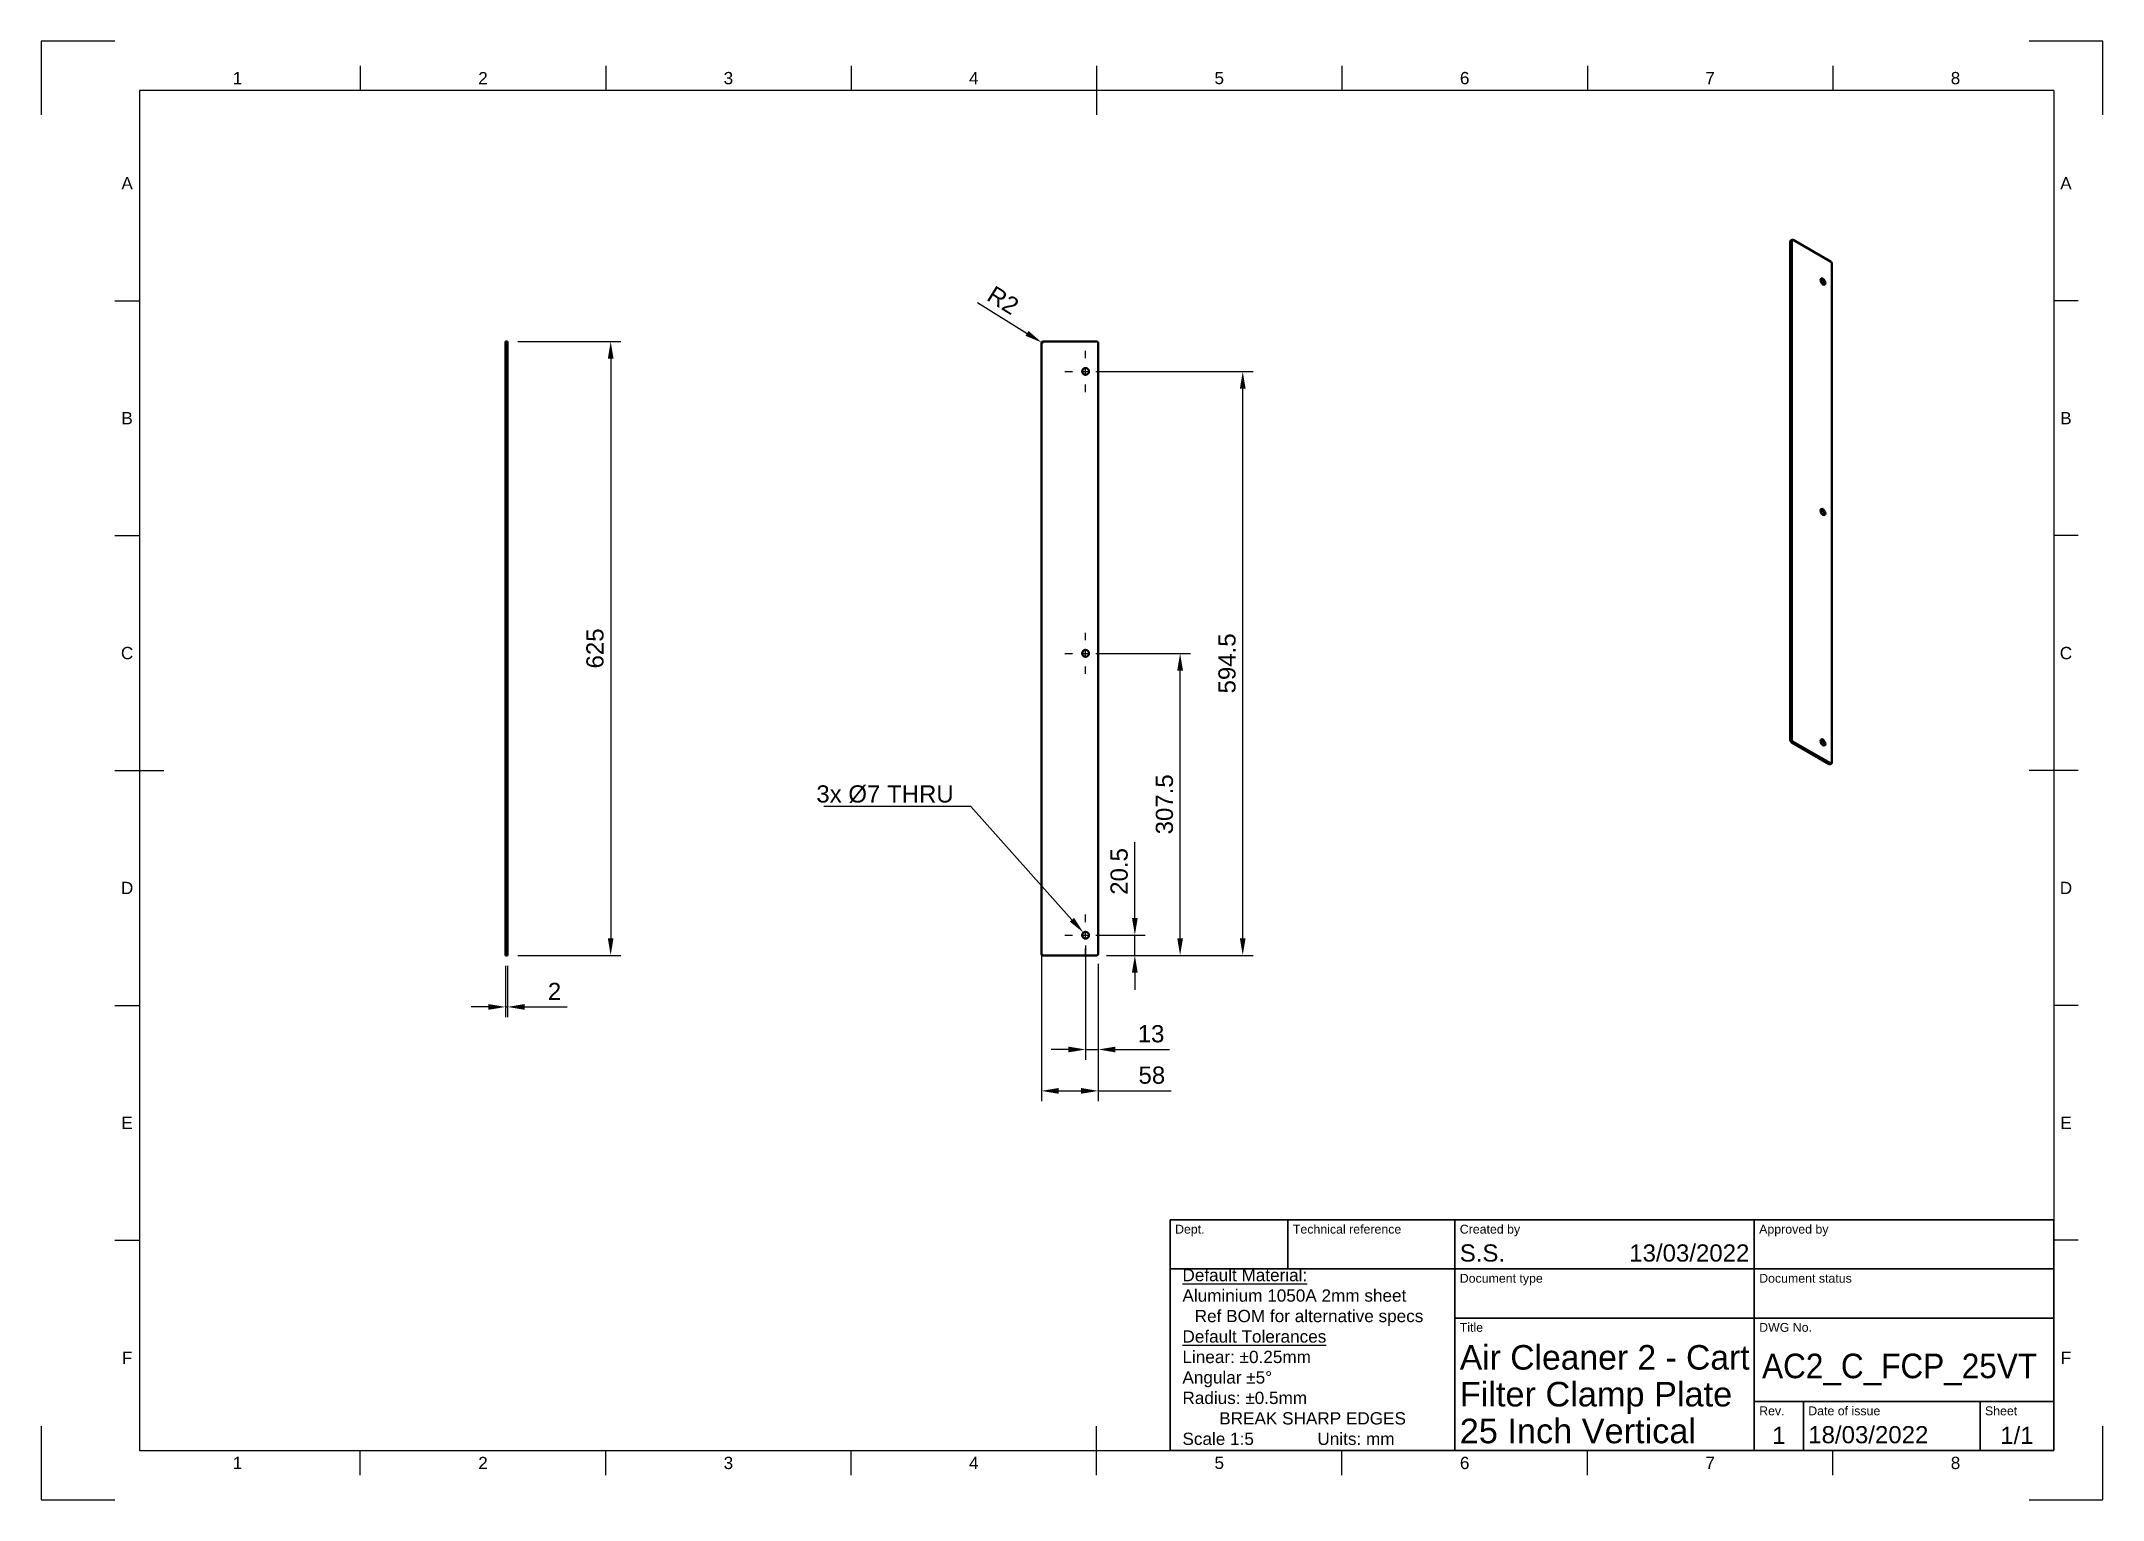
# Model space of a CAD drawing. Header units: millimetres. Extents: x 0 to 420, y 0 to 297.
import ezdxf
from ezdxf import colors
from ezdxf.entities.mleader import LeaderData, LeaderLine
from ezdxf.enums import TextEntityAlignment as Align
from ezdxf.math import Vec2, Vec3

# ---------------------------------------------------------------- set-up
doc = ezdxf.new("R2010")
doc.units = ezdxf.units.MM
doc.header["$LTSCALE"] = 0.75
doc.linetypes.add('CENTER2', pattern=[28.575, 19.05, -3.175, 3.175, -3.175])
for name, color, linetype, lineweight in [('Annotations', 7, 'Continuous', 25), ('Border', 7, 'Continuous', 25), ('Center Lines', 7, 'CENTER2', 25), ('Dimensions', 7, 'Continuous', 25), ('TitleBlock', 7, 'Continuous', 35), ('Visible', 7, 'Continuous', 50), ('Visible Narrow', 7, 'Continuous', 25)]:
    doc.layers.add(name, color=color, linetype=linetype, lineweight=lineweight)
doc.styles.add('FusionTitle', font='arial.ttf')
doc.styles.get("Standard").update_dxf_attribs({"font": 'arial.ttf'})
doc.dimstyles.new('ISO-25', dxfattribs={"dimtxt": 3.5, "dimasz": 3.5, "dimexe": 2.1, "dimexo": 2.1, "dimgap": 1.4, "dimtad": 1, "dimzin": 12, "dimdsep": 46, "dimtxsty": 'Standard', "dimcen": 0, "dimclrd": 256, "dimclre": 256, "dimclrt": 256, "dimazin": 3, "dimtp": 0.1, "dimtm": 0.1, "dimtfac": 0.714286, "dimtmove": 0, "dimatfit": 3, "dimfxl": 1, "dimtzin": 12, "dimarcsym": 0})

# ---------------------------------------------------------------- blocks, each defined once
blk = doc.blocks.new('ISO_A3_SHEET')
at = {"layer": 'Border'}
for p, q in [((65, 292), (65, 287)), ((115, 292), (115, 287)), ((165, 292), (165, 287)), ((215, 292), (215, 282)), ((265, 292), (265, 287)), ((315, 292), (315, 287)), ((365, 292), (365, 287)), ((410, 287), (20, 287)), ((20, 287), (20, 10)), ((410, 287), (410, 10)), ((15, 244.16666), (20, 244.16666)), ((415, 244.16666), (410, 244.16666)), ((15, 196.33333), (20, 196.33333)), ((415, 196.33333), (410, 196.33333)), ((15, 148.5), (25, 148.5)), ((415, 148.5), (405, 148.5)), ((15, 100.66667), (20, 100.66667)), ((415, 100.66667), (410, 100.66667)), ((15, 52.83334), (20, 52.83334)), ((415, 52.83334), (410, 52.83334)), ((215, 5), (215, 15)), ((20, 10), (410, 10)), ((65, 5), (65, 10)), ((115, 5), (115, 10)), ((165, 5), (165, 10)), ((265, 5), (265, 10)), ((315, 5), (315, 10)), ((365, 5), (365, 10))]:
    blk.add_line(p, q, dxfattribs=at)
at = {"layer": 'Defpoints'}
for p, q in [((15, 297), (0, 297)), ((0, 297), (0, 282)), ((420, 297), (405, 297)), ((420, 282), (420, 297)), ((0, 15), (0, 0)), ((420, 0), (420, 15)), ((0, 0), (15, 0)), ((405, 0), (420, 0))]:
    blk.add_line(p, q, dxfattribs=at)
at = {"layer": 'Border', "style": 'FusionTitle'}
for s, p in [('1', (40, 289.5)), ('2', (90, 289.5)), ('3', (140, 289.5)), ('4', (190, 289.5)), ('5', (240, 289.5)), ('6', (290, 289.5)), ('7', (340, 289.5)), ('8', (390, 289.5)), ('A', (17.5, 268.08333)), ('A', (412.5, 268.08333)), ('B', (17.5, 220.25)), ('B', (412.5, 220.25)), ('C', (17.5, 172.41667)), ('C', (412.5, 172.41667)), ('D', (17.5, 124.58334)), ('D', (412.5, 124.58334)), ('E', (17.5, 76.75001)), ('E', (412.5, 76.75001)), ('F', (17.5, 28.91668)), ('F', (412.5, 28.91668)), ('1', (40, 7.5)), ('2', (90, 7.5)), ('3', (140, 7.5)), ('4', (190, 7.5)), ('5', (240, 7.5)), ('6', (290, 7.5)), ('7', (340, 7.5)), ('8', (390, 7.5))]:
    blk.add_text(s, height=2.5, dxfattribs=at).set_placement(p, align=Align.MIDDLE)
blk = doc.blocks.new('ISO_TITLEBLOCK')
at = {"layer": 'TitleBlock'}
for p, q in [((0, 47), (-180, 47)), ((-180, 47), (-180, 0)), ((-156, 37), (-156, 47)), ((-122, 0), (-122, 47)), ((-61, 0), (-61, 47)), ((0, 0), (0, 47)), ((-180, 37), (0, 37)), ((-122, 27), (0, 27)), ((-61, 10), (0, 10)), ((-51, 0), (-51, 10)), ((-15, 0), (-15, 10)), ((-180, 0), (0, 0))]:
    blk.add_line(p, q, dxfattribs=at)
at = {"layer": 'TitleBlock', "style": 'FusionTitle'}
for s, p in [('Dept.', (-179, 46)), ('Technical reference', (-155, 46)), ('Created by', (-121, 46)), ('Approved by', (-60, 46)), ('Document type', (-121, 36)), ('Document status', (-60, 36)), ('Title', (-121, 26)), ('DWG No.', (-60, 26)), ('Rev.', (-60, 9)), ('Date of issue', (-50, 9)), ('Sheet', (-14, 9))]:
    blk.add_text(s, height=1.8, dxfattribs=at).set_placement(p, align=Align.TOP_LEFT)
for tag, height, p in [('DEPT', 3.5, (-179, 42)), ('TECHNICAL_REFERENCE', 3.5, (-155, 42)), ('CREATED_BY', 3.5, (-121, 42)), ('APPROVED_BY', 3.5, (-60, 42)), ('DOCUMENT_TYPE', 3.5, (-121, 32)), ('DOCUMENT_STATUS', 3.5, (-60, 32)), ('TITLE_1', 5, (-121, 21.5)), ('TITLE_2', 5, (-121, 14)), ('TITLE_3', 5, (-121, 6.5)), ('DATE_OF_ISSUE', 3.5, (-50, 5))]:
    blk.add_attdef(tag, text='', height=height, dxfattribs=at).set_placement(p, align=Align.TOP_LEFT)
for tag, p in [('CREATED_DATE', (-62, 42)), ('APPROVED_DATE', (-0.99, 42))]:
    blk.add_attdef(tag, text='', height=3.5, dxfattribs=at).set_placement(p, align=Align.TOP_RIGHT)
for tag, height, p in [('DRAWING_NUMBER', 5, (-30.5, 19.75)), ('REV', 3.5, (-56, 4.85)), ('SHEET', 3.5, (-7.5, 4.85))]:
    blk.add_attdef(tag, text='', height=height, dxfattribs=at).set_placement(p, align=Align.TOP_CENTER)
blk = doc.blocks.new('*D17')
at = {"layer": 'Defpoints', "color": 0, "transparency": 16777216}
for p in [(212.758678, 114.956758), (222.803727, 114.956758), (214.958678, 110.856766)]:
    blk.add_point(p, dxfattribs=at)
at = {"layer": 'Dimensions', "lineweight": -2, "transparency": 16777216}
for p, q in [((222.803727, 118.456758), (222.803727, 133.934111)), ((214.858678, 114.956758), (224.903727, 114.956758)), ((222.803727, 110.856766), (222.803727, 114.956758)), ((217.058678, 110.856766), (224.903727, 110.856766)), ((222.803727, 107.356766), (222.803727, 103.856766))]:
    blk.add_line(p, q, dxfattribs=at)
at = {"layer": 'Dimensions', "transparency": 16777216}
for points in [[(222.220394, 118.456758), (223.387061, 118.456758), (222.803727, 114.956758)], [(222.220394, 107.356766), (223.387061, 107.356766), (222.803727, 110.856766)]]:
    blk.add_solid(points, dxfattribs=at)
at = {"layer": 'Dimensions', "transparency": 16777216, "insert": (219.616722, 127.945435), "char_height": 3.5, "attachment_point": 5, "rotation": 90}
blk.add_mtext('20.5', dxfattribs=at)
blk = doc.blocks.new('*D18')
at = {"layer": 'Defpoints', "color": 0, "transparency": 16777216}
for p in [(212.758678, 172.356758), (232.02982, 172.356758), (214.958678, 110.856766)]:
    blk.add_point(p, dxfattribs=at)
at = {"layer": 'Dimensions', "lineweight": -2, "transparency": 16777216}
for p, q in [((214.858678, 172.356758), (234.12982, 172.356758)), ((232.02982, 114.356766), (232.02982, 168.856758)), ((217.058678, 110.856766), (234.12982, 110.856766))]:
    blk.add_line(p, q, dxfattribs=at)
at = {"layer": 'Dimensions', "transparency": 16777216}
for points in [[(231.446487, 168.856758), (232.613153, 168.856758), (232.02982, 172.356758)], [(231.446487, 114.356766), (232.613153, 114.356766), (232.02982, 110.856766)]]:
    blk.add_solid(points, dxfattribs=at)
at = {"layer": 'Dimensions', "transparency": 16777216, "insert": (228.841621, 141.606762), "char_height": 3.5, "attachment_point": 5, "rotation": 90}
blk.add_mtext('307.5', dxfattribs=at)
blk = doc.blocks.new('*D19')
at = {"layer": 'Defpoints', "color": 0, "transparency": 16777216}
for p in [(212.758678, 229.756758), (244.783029, 229.756758), (214.958678, 110.856766)]:
    blk.add_point(p, dxfattribs=at)
at = {"layer": 'Dimensions', "lineweight": -2, "transparency": 16777216}
for p, q in [((214.858678, 229.756758), (246.883029, 229.756758)), ((244.783029, 114.356766), (244.783029, 226.256758)), ((217.058678, 110.856766), (246.883029, 110.856766))]:
    blk.add_line(p, q, dxfattribs=at)
at = {"layer": 'Dimensions', "transparency": 16777216}
for points in [[(244.199696, 226.256758), (245.366363, 226.256758), (244.783029, 229.756758)], [(244.199696, 114.356766), (245.366363, 114.356766), (244.783029, 110.856766)]]:
    blk.add_solid(points, dxfattribs=at)
at = {"layer": 'Dimensions', "transparency": 16777216, "insert": (241.596024, 170.306762), "char_height": 3.5, "attachment_point": 5, "rotation": 90}
blk.add_mtext('594.5', dxfattribs=at)
blk = doc.blocks.new('*D20')
at = {"layer": 'Defpoints', "color": 0, "transparency": 16777216}
for p in [(203.758678, 235.456767), (215.358678, 111.256766), (203.758678, 83.260401)]:
    blk.add_point(p, dxfattribs=at)
at = {"layer": 'Dimensions', "lineweight": -2, "transparency": 16777216}
for p, q in [((203.758678, 233.356767), (203.758678, 81.160401)), ((215.358678, 109.156766), (215.358678, 81.160401)), ((207.258678, 83.260401), (211.858678, 83.260401)), ((215.358678, 83.260401), (230.179483, 83.260401))]:
    blk.add_line(p, q, dxfattribs=at)
at = {"layer": 'Dimensions', "transparency": 16777216}
for points in [[(207.258678, 83.843734), (207.258678, 82.677067), (203.758678, 83.260401)], [(211.858678, 83.843734), (211.858678, 82.677067), (215.358678, 83.260401)]]:
    blk.add_solid(points, dxfattribs=at)
at = {"layer": 'Dimensions', "transparency": 16777216, "insert": (226.269081, 86.447406), "char_height": 3.5, "attachment_point": 5}
blk.add_mtext('58', dxfattribs=at)
blk = doc.blocks.new('*D21')
at = {"layer": 'Defpoints', "color": 0, "transparency": 16777216}
for p in [(212.758678, 114.956758), (215.358678, 111.256766), (212.758678, 91.685188)]:
    blk.add_point(p, dxfattribs=at)
at = {"layer": 'Dimensions', "lineweight": -2, "transparency": 16777216}
for p, q in [((212.758678, 112.856758), (212.758678, 89.585188)), ((215.358678, 109.156766), (215.358678, 89.585188)), ((209.258678, 91.685188), (205.758678, 91.685188)), ((212.758678, 91.685188), (215.358678, 91.685188)), ((218.858678, 91.685188), (229.842853, 91.685188))]:
    blk.add_line(p, q, dxfattribs=at)
at = {"layer": 'Dimensions', "transparency": 16777216}
for points in [[(209.258678, 92.268521), (209.258678, 91.101854), (212.758678, 91.685188)], [(218.858678, 92.268521), (218.858678, 91.101854), (215.358678, 91.685188)]]:
    blk.add_solid(points, dxfattribs=at)
at = {"layer": 'Dimensions', "transparency": 16777216, "insert": (226.100766, 94.873387), "char_height": 3.5, "attachment_point": 5}
blk.add_mtext('13', dxfattribs=at)
blk = doc.blocks.new('*D22')
at = {"layer": 'Defpoints', "color": 0, "transparency": 16777216}
for p in [(94.614998, 110.856766), (95.014998, 110.856766), (95.014998, 100.356766)]:
    blk.add_point(p, dxfattribs=at)
at = {"layer": 'Dimensions', "lineweight": -2, "transparency": 16777216}
for p, q in [((94.614998, 108.756766), (94.614998, 98.256766)), ((95.014998, 108.756766), (95.014998, 98.256766)), ((91.114998, 100.356766), (87.614998, 100.356766)), ((94.614998, 100.356766), (95.014998, 100.356766)), ((98.514998, 100.356766), (107.13321, 100.356766))]:
    blk.add_line(p, q, dxfattribs=at)
at = {"layer": 'Dimensions', "transparency": 16777216}
for points in [[(91.114998, 100.940099), (91.114998, 99.773432), (94.614998, 100.356766)], [(98.514998, 100.940099), (98.514998, 99.773432), (95.014998, 100.356766)]]:
    blk.add_solid(points, dxfattribs=at)
at = {"layer": 'Dimensions', "transparency": 16777216, "insert": (104.574104, 103.513928), "char_height": 3.5, "attachment_point": 5}
blk.add_mtext('2', dxfattribs=at)
blk = doc.blocks.new('*D23')
at = {"layer": 'Defpoints', "color": 0, "transparency": 16777216}
for p in [(203.818873, 235.667793), (204.158678, 235.456767)]:
    blk.add_point(p, dxfattribs=at)
at = {"layer": 'Dimensions', "lineweight": -2, "transparency": 16777216}
for p, q in [((190.729454, 243.796583), (200.845572, 237.514272)), ((204.158678, 235.456767), (203.818873, 235.667793))]:
    blk.add_line(p, q, dxfattribs=at)
at = {"layer": 'Dimensions', "transparency": 16777216}
blk.add_solid([(201.153319, 238.009822), (200.537826, 237.018722), (203.818873, 235.667793)], dxfattribs=at)
at = {"layer": 'Dimensions', "transparency": 16777216, "insert": (195.966473, 244.260722), "char_height": 3.5, "attachment_point": 5, "rotation": 328.15890097}
blk.add_mtext('R2', dxfattribs=at)
blk = doc.blocks.new('*D24')
at = {"layer": 'Defpoints', "color": 0, "transparency": 16777216}
for p in [(95.014998, 235.856767), (95.014998, 110.856766), (116.014998, 110.856766)]:
    blk.add_point(p, dxfattribs=at)
at = {"layer": 'Dimensions', "lineweight": -2, "transparency": 16777216}
for p, q in [((97.114998, 235.856767), (118.114998, 235.856767)), ((116.014998, 232.356767), (116.014998, 114.356766)), ((97.114998, 110.856766), (118.114998, 110.856766))]:
    blk.add_line(p, q, dxfattribs=at)
at = {"layer": 'Dimensions', "transparency": 16777216}
for points in [[(115.431664, 232.356767), (116.598331, 232.356767), (116.014998, 235.856767)], [(115.431664, 114.356766), (116.598331, 114.356766), (116.014998, 110.856766)]]:
    blk.add_solid(points, dxfattribs=at)
at = {"layer": 'Dimensions', "transparency": 16777216, "insert": (112.827992, 173.356767), "char_height": 3.5, "attachment_point": 5, "rotation": 90}
blk.add_mtext('625', dxfattribs=at)
blk = doc.blocks.new('*U14')
at = {"layer": 'Center Lines', "color": 0, "ltscale": 0.75, "transparency": 16777216}
for p, q in [((0, 2.678906), (0, 4.2)), ((-4.2, 0), (-2.678906, 0)), ((2.678906, 0), (4.2, 0)), ((0, -4.2), (0, -2.678906))]:
    blk.add_line(p, q, dxfattribs=at)
at = {"layer": 'Center Lines', "color": 0, "linetype": 'Continuous', "ltscale": 0.75, "transparency": 16777216}
for p, q in [((-0.892969, 0), (0.892969, 0)), ((0, -0.892969), (0, 0.892969))]:
    blk.add_line(p, q, dxfattribs=at)
blk = doc.blocks.new('*U15')
at = {"layer": 'Center Lines', "color": 0, "ltscale": 0.75, "transparency": 16777216}
for p, q in [((0, 2.678906), (0, 4.2)), ((-4.2, 0), (-2.678906, 0)), ((2.678906, 0), (4.2, 0)), ((0, -4.2), (0, -2.678906))]:
    blk.add_line(p, q, dxfattribs=at)
at = {"layer": 'Center Lines', "color": 0, "linetype": 'Continuous', "ltscale": 0.75, "transparency": 16777216}
for p, q in [((-0.892969, 0), (0.892969, 0)), ((0, -0.892969), (0, 0.892969))]:
    blk.add_line(p, q, dxfattribs=at)
blk = doc.blocks.new('*U16')
at = {"layer": 'Center Lines', "color": 0, "ltscale": 0.75, "transparency": 16777216}
for p, q in [((0, 2.678906), (0, 4.2)), ((-4.2, 0), (-2.678906, 0)), ((2.678906, 0), (4.2, 0)), ((0, -4.2), (0, -2.678906))]:
    blk.add_line(p, q, dxfattribs=at)
at = {"layer": 'Center Lines', "color": 0, "linetype": 'Continuous', "ltscale": 0.75, "transparency": 16777216}
for p, q in [((-0.892969, 0), (0.892969, 0)), ((0, -0.892969), (0, 0.892969))]:
    blk.add_line(p, q, dxfattribs=at)

msp = doc.modelspace()

# ---------------------------------------------------------------- linework, layer by layer
at = {"layer": 'Visible', "extrusion": (0, 0.817547, -0.575862)}
for p, q in [((356.341281, 256.225641, -32.523691), (356.341281, 154.686287, 38.998334)), ((356.424511, 256.409396, -32.754928), (356.707354, 256.572274, -32.523691)), ((356.624124, 256.388519, -32.292453), (356.624124, 154.849165, 39.229571)), ((364.54372, 252.154946, -38.997441), (356.906967, 256.55266, -32.754035)), ((364.826563, 251.665049, -38.998334), (364.826563, 150.125695, 32.523691)), ((364.260877, 149.798676, 32.754035), (356.624124, 154.196389, 38.997441)), ((356.906967, 154.359268, 39.228678), (364.54372, 149.961554, 32.985273)), ((364.743333, 149.94194, 32.754928), (364.46049, 149.779061, 32.523691))]:
    msp.add_line(p, q, dxfattribs=at)
at = {"layer": 'Visible', "extrusion": (0, 1, 0)}
for p, q in [((95.014998, 235.856767, 5.4), (94.614998, 235.856767, 5.4)), ((94.614998, 235.456767, 5.8), (94.614998, 111.256766, 5.8)), ((95.014998, 235.456767, 5.8), (95.014998, 111.256766, 5.8)), ((203.758678, 235.456767, 0.2), (203.758678, 111.256766, 0.2)), ((214.958678, 235.856767, 0.2), (204.158678, 235.856767, 0.2)), ((215.358678, 235.456767, 0.2), (215.358678, 111.256766, 0.2)), ((94.614998, 110.856766, 5.4), (95.014998, 110.856766, 5.4)), ((204.158678, 110.856766, 0.2), (214.958678, 110.856766, 0.2))]:
    msp.add_line(p, q, dxfattribs=at)
at = {"layer": 'Visible', "extrusion": (-0.707107, -0.407196, -0.578093)}
for centre in [(-33.825174, -281.324549, -337.903598), (6.841165, -240.815181, -337.903598), (47.507503, -200.305813, -337.903598)]:
    msp.add_circle(centre, 0.7, dxfattribs=at)
at = {"layer": 'Visible', "extrusion": (4e-16, 1.67e-14, -1)}
for centre in [(-212.758678, 229.756758, -0.2), (-212.758678, 172.356758, -0.2), (-212.758678, 114.956758, -0.2)]:
    msp.add_circle(centre, 0.7, dxfattribs=at)
at = {"layer": 'Visible', "extrusion": (0.707107, 0.407196, 0.578093)}
for centre, radius, start, end in [((43.932823, -279.254397, 337.503598), 0.4, 360, 45.110793), ((33.825174, -281.324549, 337.503598), 0.7, 203.78351, 336.21649), ((-6.841165, -240.815181, 337.503598), 0.7, 203.78351, 336.21649), ((-44.059499, -191.601721, 337.503598), 0.4, 45.110793, 135.110793), ((-47.507503, -200.305813, 337.503598), 0.7, 203.78351, 336.21649), ((-51.681471, -199.253227, 337.503598), 0.4, 135.110793, 180)]:
    msp.add_arc(centre, radius, start, end, dxfattribs=at)
at = {"layer": 'Visible', "extrusion": (-0.707107, -0.407196, -0.578093)}
for centre, start, end in [((-43.932823, -279.254397, -337.903598), 134.889207, 224.889207), ((-36.310851, -286.905903, -337.903598), 224.889207, 314.889207), ((44.059499, -191.601721, -337.903598), 44.889207, 134.889207), ((51.681471, -199.253227, -337.903598), 314.889207, 44.889207)]:
    msp.add_arc(centre, 0.4, start, end, dxfattribs=at)
at = {"layer": 'Visible', "extrusion": (1, 1.67e-14, -2.969e-13)}
msp.add_arc((235.456767, 5.4, 94.614998), 0.4, 0, 90, dxfattribs=at)
at = {"layer": 'Visible', "extrusion": (-1, -1.67e-14, 2.969e-13)}
msp.add_arc((-235.456767, 5.4, -95.014998), 0.4, 90, 180, dxfattribs=at)
at = {"layer": 'Visible', "extrusion": (1e-16, 1.67e-14, -1)}
for centre, start, end in [((-204.158678, 235.456767, -0.2), 0, 90), ((-214.958678, 235.456767, -0.2), 90, 180)]:
    msp.add_arc(centre, 0.4, start, end, dxfattribs=at)
at = {"layer": 'Visible', "extrusion": (1, 1.67e-14, -3.146e-13)}
msp.add_arc((111.256766, 5.4, 94.614998), 0.4, 90, 180, dxfattribs=at)
at = {"layer": 'Visible', "extrusion": (-1, -3.45e-14, 2.969e-13)}
msp.add_arc((-111.256766, 5.4, -95.014998), 0.4, 0, 90, dxfattribs=at)
at = {"layer": 'Visible', "extrusion": (1e-16, 3.45e-14, -1)}
msp.add_arc((-204.158678, 111.256766, -0.2), 0.4, 270, 0, dxfattribs=at)
at = {"layer": 'Visible', "extrusion": (-1.76e-14, 1.67e-14, -1)}
msp.add_arc((-214.958678, 111.256766, -0.2), 0.4, 180, 270, dxfattribs=at)
at = {"layer": 'Visible Narrow', "extrusion": (0, 0.817547, -0.575862)}
for p, q in [((356.341281, 256.225641, -32.523691), (356.624124, 256.388519, -32.292453)), ((356.624124, 154.849165, 39.229571), (356.341281, 154.686287, 38.998334)), ((356.624124, 154.196389, 38.997441), (356.906967, 154.359268, 39.228678)), ((364.54372, 149.961554, 32.985273), (364.260877, 149.798676, 32.754035))]:
    msp.add_line(p, q, dxfattribs=at)

# ---------------------------------------------------------------- block references
at = {"layer": 'Border'}
msp.add_blockref('ISO_A3_SHEET', (0, 0), dxfattribs=at)
at = {"layer": 'Center Lines', "ltscale": 0.75}
for name, p in [('*U16', (212.758678, 229.756758)), ('*U15', (212.758678, 172.356758)), ('*U14', (212.758678, 114.956758))]:
    msp.add_blockref(name, p, dxfattribs=at)
at = {"layer": 'TitleBlock'}
ref = msp.add_blockref('ISO_TITLEBLOCK', (410, 10), dxfattribs=at)
ref.add_attrib('DATE_OF_ISSUE', '18/03/2022', dxfattribs={"height": 3.5, "style": 'FusionTitle'}).set_placement((360, 15), align=Align.TOP_LEFT)
ref.add_attrib('REV', '1', dxfattribs={"height": 3.5, "style": 'FusionTitle'}).set_placement((354, 14.85), align=Align.TOP_CENTER)
ref.add_attrib('TITLE_3', '25 Inch Vertical', dxfattribs={"height": 5, "style": 'FusionTitle'}).set_placement((289, 16.5), align=Align.TOP_LEFT)
ref.add_attrib('CREATED_DATE', '13/03/2022', dxfattribs={"height": 3.5, "style": 'FusionTitle'}).set_placement((348, 52), align=Align.TOP_RIGHT)
ref.add_attrib('SHEET', '1/1', dxfattribs={"height": 3.5, "style": 'FusionTitle'}).set_placement((402.5, 14.85), align=Align.TOP_CENTER)
ref.add_attrib('TITLE_2', 'Filter Clamp Plate', dxfattribs={"height": 5, "style": 'FusionTitle'}).set_placement((289, 24), align=Align.TOP_LEFT)
ref.add_attrib('DRAWING_NUMBER', 'AC2_C_FCP_25VT ', dxfattribs={"height": 5, "style": 'FusionTitle', "width": 0.919397}).set_placement((379.5, 29.751432), align=Align.TOP_CENTER)
ref.add_attrib('TITLE_1', 'Air Cleaner 2 - Cart', dxfattribs={"height": 5, "style": 'FusionTitle', "width": 0.98161}).set_placement((289, 31.5), align=Align.TOP_LEFT)
ref.add_attrib('CREATED_BY', 'S.S.', dxfattribs={"height": 3.5, "style": 'FusionTitle'}).set_placement((289, 52), align=Align.TOP_LEFT)

# ---------------------------------------------------------------- texts
at = {"layer": 'Annotations', "insert": (230, 47), "char_height": 2.5, "attachment_point": 1}
msp.add_mtext_dynamic_manual_height_columns('\\pi-2.5,l5;{\\LDefault Material: ^J}Aluminium 1050A 2mm sheet\\P\\pi2.5,l2.5;Ref BOM for alternative specs\\P\\pi-2.5,l5;{\\LDefault Tolerances^J}Linear: ±0.25mm ^JAngular ±5° ^JRadius: ±0.5mm\\P\\pi0,l0;^IBREAK SHARP EDGES\\P\\pl2.5;Scale 1:5^I^IUnits: mm', width=58, gutter_width=17.5, heights=[0], dxfattribs=at)

# ---------------------------------------------------------------- dimensions: what is measured, and where the dimension line sits
at = {"layer": 'Dimensions'}
dim = msp.add_radius_dim(center=(204.158678, 235.456767), mpoint=(203.818873, 235.667793), dimstyle='ISO-25', override={"dimlfac": 5, "dimse1": 1, "dimclrd": 256, "dimclre": 256}, dxfattribs=at)
dim.commit()
dim.dimension.update_dxf_attribs({"geometry": '*D23', "text_midpoint": (195.966473, 244.260722)})
for p1, distance, picture, middle in [((95.014998, 235.856767), 21, '*D24', (112.827992, 173.356767)), ((94.614998, 110.856766), -10.5, '*D22', (104.574104, 103.513928))]:
    dim = msp.add_aligned_dim(p1=p1, p2=(95.014998, 110.856766), distance=distance, dimstyle='ISO-25', override={"dimlfac": 5, "dimclrd": 256, "dimclre": 256}, dxfattribs=at)
    dim.commit()
    dim.dimension.update_dxf_attribs({"geometry": picture, "text_midpoint": middle})
for base, p2, picture, middle in [((203.758678, 83.260401), (203.758678, 235.456767), '*D20', (226.269081, 83.260401)), ((212.758678, 91.685188), (212.758678, 114.956758), '*D21', (226.100766, 91.685188))]:
    dim = msp.add_linear_dim(base=base, p1=(215.358678, 111.256766), p2=p2, dimstyle='ISO-25', override={"dimlfac": 5}, dxfattribs=at)
    dim.commit()
    dim.dimension.update_dxf_attribs({"geometry": picture, "text_midpoint": middle, "dimtype": 160})
dim = msp.add_linear_dim(base=(244.783029, 229.756758), p1=(214.958678, 110.856766), p2=(212.758678, 229.756758), angle=90, dimstyle='ISO-25', override={"dimlfac": 5}, dxfattribs=at)
dim.commit()
dim.dimension.update_dxf_attribs({"geometry": '*D19', "text_midpoint": (244.783029, 170.306762), "dimtype": 160})
for base, p2, picture, middle in [((232.02982, 172.356758), (212.758678, 172.356758), '*D18', (228.841621, 141.606762)), ((222.803727, 114.956758), (212.758678, 114.956758), '*D17', (219.616722, 127.945435))]:
    dim = msp.add_linear_dim(base=base, p1=(214.958678, 110.856766), p2=p2, angle=90, dimstyle='ISO-25', override={"dimlfac": 5, "dimclrd": 256, "dimclre": 256}, dxfattribs=at)
    dim.commit()
    dim.dimension.update_dxf_attribs({"geometry": picture, "text_midpoint": middle})

# ---------------------------------------------------------------- leaders
at = {"layer": 'Annotations'}
ml = msp.add_multileader_mtext('Standard', dxfattribs=at)
ml.set_content('3x %%C7 THRU', color=256)
ml.set_leader_properties()
ml.build(insert=Vec2(0, 0))
ml.multileader.update_dxf_attribs({"text_left_attachment_type": 5, "text_right_attachment_type": 5, "dogleg_length": 3.5, "arrow_head_size": 3.5})
ctx = ml.context
ctx.base_point, ctx.char_height, ctx.arrow_head_size, ctx.landing_gap_size, ctx.plane_origin = Vec3(158.508184, 141.15283), 3.5, 3.5, 0, Vec3(210.903156, 201.31758)
ctx.left_attachment, ctx.right_attachment, ctx.text_align_type = 5, 5, 2
notes = []
notes.append((ctx, [(0, (1, 1, 0), (189.392222, 141.15283), (-1, 0), 3.5, [(0, [(212.318279, 115.500861)], 0, [])])]))
ctx.mtext.insert, ctx.mtext.alignment, ctx.mtext.flow_direction = Vec3(185.892222, 145.481752), 3, 5
for ctx, leaders in notes:
    for number, flags, end, landing, length, lines in leaders:
        leader = LeaderData()
        leader.index, (leader.has_last_leader_line, leader.has_dogleg_vector, leader.attachment_direction) = number, flags
        leader.last_leader_point, leader.dogleg_vector, leader.dogleg_length = Vec3(end), Vec3(landing), length
        for number, points, colour, breaks in lines:
            line = LeaderLine()
            line.index, line.vertices, line.color, line.breaks = number, Vec3.list(points), colors.encode_raw_color(colour), breaks
            leader.lines.append(line)
        ctx.leaders.append(leader)

doc.saveas('drawing.dxf')
